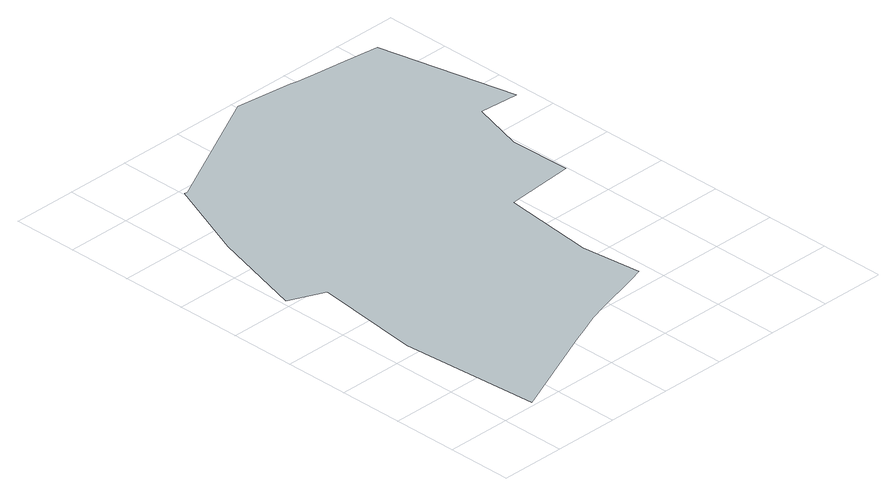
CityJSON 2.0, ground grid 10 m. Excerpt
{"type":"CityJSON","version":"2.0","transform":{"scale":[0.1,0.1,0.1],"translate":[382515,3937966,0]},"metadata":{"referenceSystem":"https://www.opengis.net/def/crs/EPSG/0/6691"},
"CityObjects":{
"object1":{"type":"GenericCityObject","attributes":{"name":"1","土砂災害警戒区域.区域区分":"1","土砂災害警戒区域.現象の種類":"1","土砂災害警戒区域.都道府県コード":"13","土砂災害警戒区域.区域番号":"111001-K055","土砂災害警戒区域.区域名":"-","土砂災害警戒区域.所在地":"大田区池上2","土砂災害警戒区域.告示日":"2018-05-31","土砂災害警戒区域.特別警戒未指定フラグ":"0"},"geometry":[{"type":"MultiSurface","lod":"0","boundaries":[[[0,1,2,3,4,5,6,7,8,9,10,11,12,13,14,15,16,17,18,19,20,21,22,23,24]]]}]}
},
"vertices":[
[481,768,0],[437,774,0],[404,778,0],[392,780,0],[304,791,0],[107,691,0],[103,692,0],[50,560,0],[8,412,0],[62,388,0],[42,222,0],[57,6,0],[211,73,0],[230,81,0],[261,94,0],[290,103,0],[363,124,0],[385,131,0],[375,224,0],[390,367,0],[498,376,0],[496,471,0],[520,553,0],[581,549,0],[536,761,0]
]}
